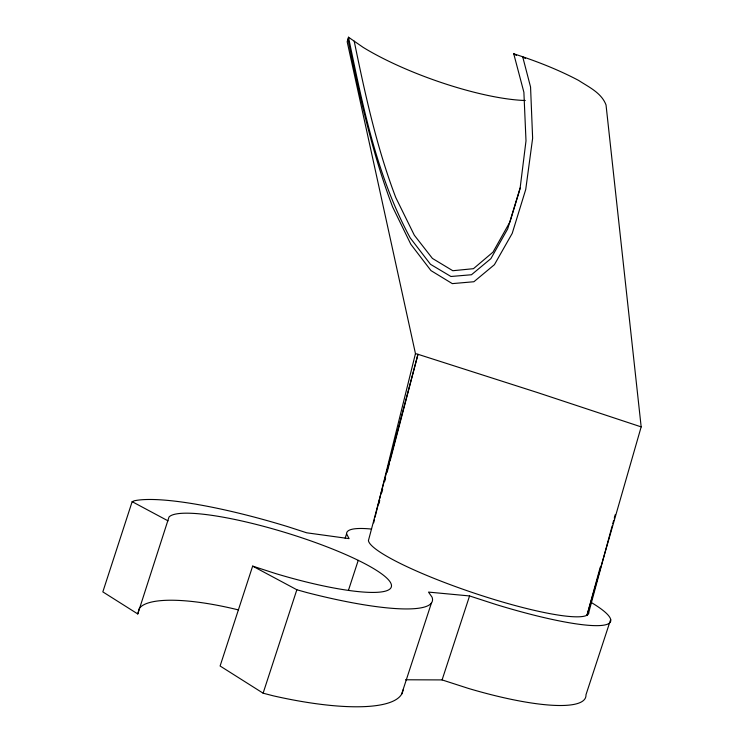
<?xml version="1.0" encoding="UTF-8"?>
<svg xmlns="http://www.w3.org/2000/svg" width="744" height="744" viewBox="0 0 744 744"><rect width="100%" height="100%" fill="white"/><g stroke="black" fill="none" stroke-linecap="round" stroke-linejoin="round"><path stroke-width="1.12" d="M373.655 522.874L374.492 519.489M375.041 517.229L415.459 353.605L347.188 41.738L348.49 37.2L363.146 47.365A117.134 28.402 19.6 0 0 525.264 100.505M371.6 529.068A139.165 20.86 18.6 0 0 346.583 533.848L349.094 538.637L306.714 532.806L288.142 526.78A161.197 29.156 17 0 0 134.543 500.731L132.153 501.67L102.83 591.88L137.77 613.958L169.009 517.015A116.752 21.027 17 0 1 291.936 534.592A116.752 21.027 17 0 1 391.186 587.304A116.752 21.027 17 0 1 275.233 573.438L252.653 566.119L220.103 666.001L263.116 693.185L273.169 695.798A161.141 41.617 16.4 0 0 403.034 689.976M378.854 503.818L379.738 500.442M381.793 492.575L382.676 489.199M384.741 481.331L385.615 477.955M387.094 472.338L389.447 463.345M390.033 461.094L417.979 354.293L415.459 353.605M612.154 525.962L588.848 612.126A116.148 17.372 18.6 0 1 480.838 595.312A116.148 17.372 18.6 0 1 368.429 540.581L417.979 354.293L537.605 392.599L641.17 426.889L587.025 615.158L600.278 567.114M612.758 523.72L613.67 520.363M614.274 518.122L615.186 514.764M137.77 613.958L139.249 608.499A116.715 30.03 16.5 0 1 238.303 609.885M520.428 187.562L509.984 221.879L493.012 252.114L473.444 268.686L452.808 270.723L432.404 258.41L414.324 235.216L395.78 197.56C376.548 146.996 365.062 94.023 354.209 41.162M263.116 693.185L296.847 589.76L252.653 566.119M345.16 538.228L346.583 533.848M348.592 589.89L358.245 560.334M401.546 694.385L431.464 602.91M405.545 679.784L442.085 679.914L469.566 595.944L495.969 604.509A139.165 20.86 18.6 0 0 591.248 602.473M610.657 619.566L585.965 694.803A139.109 29.788 18.8 0 1 468.488 688.442L442.085 679.914M469.566 595.944L428.507 592.094L432.059 597.181A161.197 29.156 17 0 1 306.853 592.559L296.847 589.76M348.49 37.2C362.719 105.62 376.548 175.835 410.195 237.875L430.478 264.306L450.929 276.489L471.464 274.75L490.873 258.652L507.687 228.901L520.149 187.897L525.999 140.867L523.888 92.265L513.732 53.791C536.015 60.971 557.898 69.471 578.609 80.417C588.774 87.076 601.478 92.814 606.034 104.951L641.17 426.889M132.153 501.67L168.051 520.865M513.732 53.791L516.494 55.493M525.45 58.553L522.707 56.851L530.556 87.002L532.63 138.263L525.738 189.46L512.225 233.356L494.407 264.697L473.909 281.734L452.306 283.622L430.971 270.602L410.837 244.292L392.655 207.018C372.009 152.706 359.65 95.827 347.959 39.06"/></g></svg>
